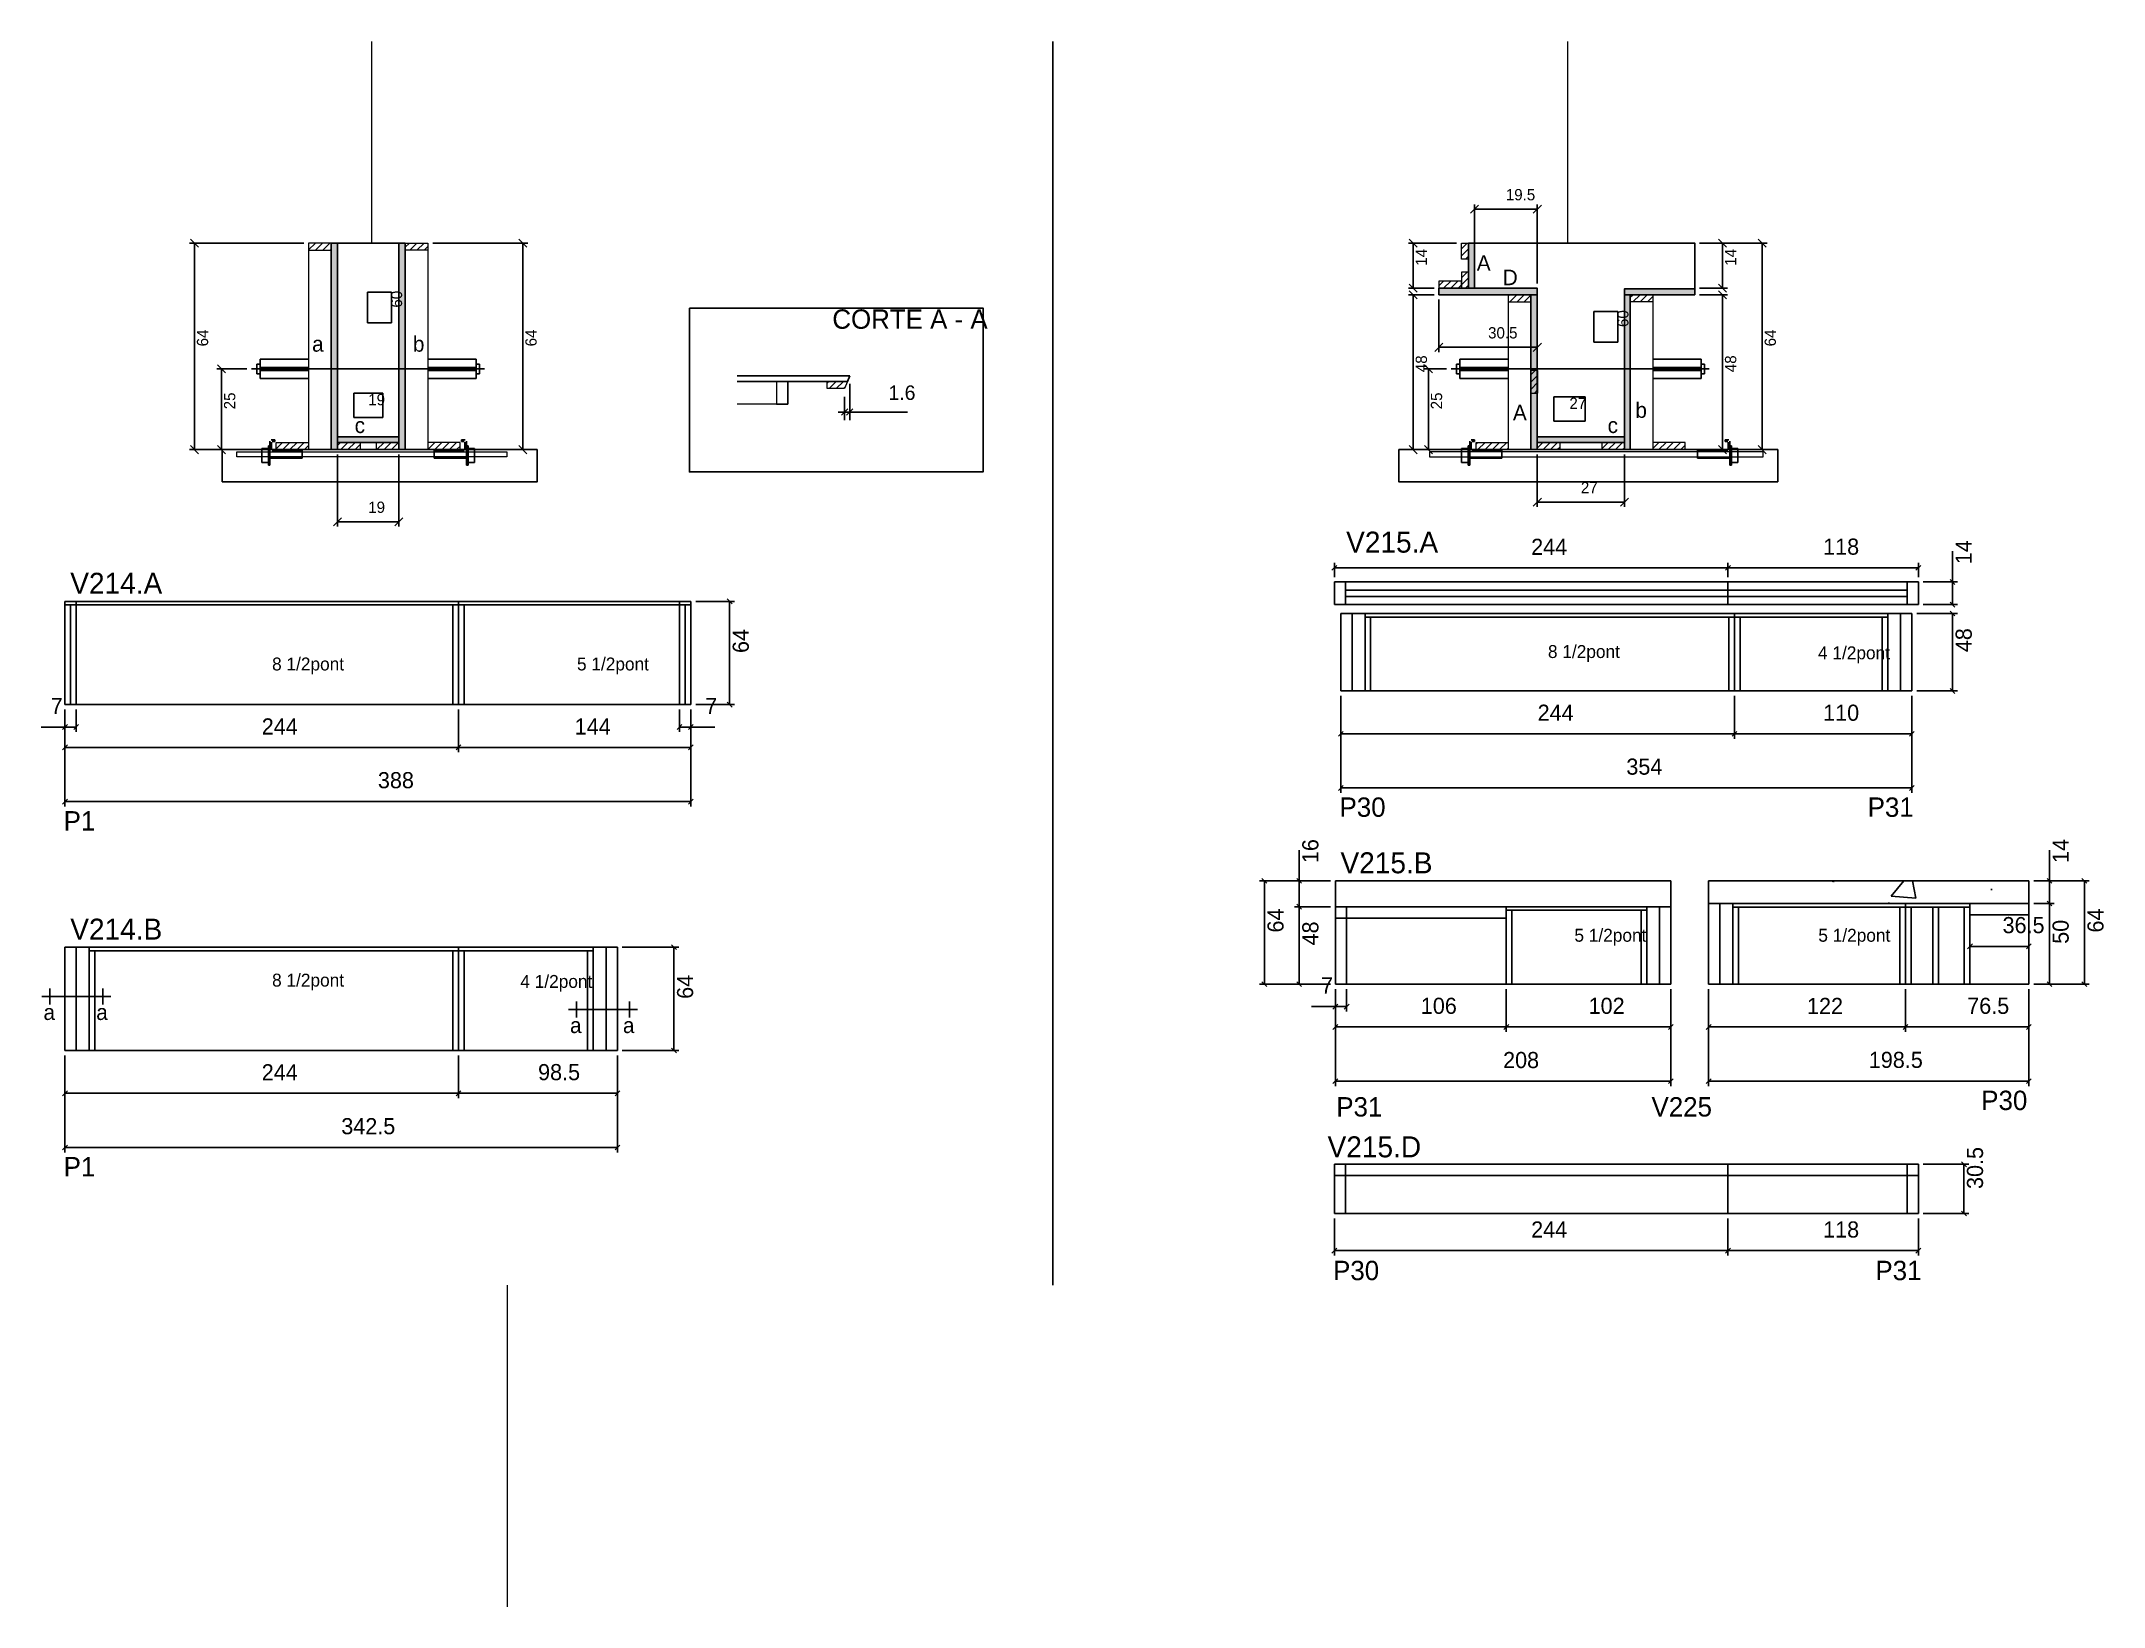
# Model space of a CAD drawing. Header units: metres. Extents: x 4443 to 5722, y 7154 to 8124.
import ezdxf

# ---------------------------------------------------------------- set-up
doc = ezdxf.new("R2010")
doc.units = ezdxf.units.M
for name, color, linetype in [('5', 7, 'Continuous'), ('barrote', 7, 'Continuous'), ('CONCRETO', 7, 'Continuous'), ('COTA', 7, 'Continuous'), ('Cota Seção (2x)', 7, 'Continuous'), ('Cotas', 7, 'Continuous'), ('detalhes', 7, 'Continuous'), ('Hachura', 7, 'Continuous'), ('Madeira', 7, 'Continuous'), ('NOMENCLATURA', 7, 'Continuous'), ('Painéis', 7, 'Continuous'), ('presilha', 7, 'Continuous'), ('SARR_2.2x7', 7, 'Continuous'), ('SARR_3.5x7', 7, 'Continuous'), ('SARR_EDITAR', 7, 'Continuous'), ('SARRAFO DE PRESSAO', 7, 'Continuous'), ('SCO-___-LAJ', 7, 'Continuous'), ('TENSOR', 7, 'Continuous'), ('texto', 7, 'Continuous'), ('TEXTO PILAR', 7, 'Continuous'), ('Texto Seção', 7, 'Continuous')]:
    doc.layers.add(name, color=color, linetype=linetype)

msp = doc.modelspace()

# ---------------------------------------------------------------- hatches: boundary and pattern name
at = {"layer": 'COTA'}
h = msp.add_hatch(dxfattribs=at)
h.set_pattern_fill('AR-CONC')
h.paths.add_polyline_path([(5245.3, 7587.4), (5245.3, 7603.4), (5453.3, 7603.4), (5453.3, 7587.4), (5245.3, 7587.4)])
h = msp.add_hatch(dxfattribs=at)
h.set_pattern_fill('AR-CONC')
h.paths.add_polyline_path([(5476.7, 7589.4), (5476.7, 7603.4), (5675.2, 7603.4), (5675.2, 7589.4), (5476.7, 7589.4)])
at = {"layer": 'Hachura'}
h = msp.add_hatch(dxfattribs=at)
h.set_pattern_fill('ANSI31')
h.paths.add_polyline_path([(4622.8, 7994.2), (4622.8, 7998.6), (4608.8, 7998.6), (4608.8, 7994.2), (4622.8, 7994.2)])
h = msp.add_hatch(color=7, dxfattribs=at)
h.dxf.hatch_style = 1
h.paths.add_polyline_path([(4622.8, 7998.6), (4626.8, 7998.6), (4626.8, 7870.6), (4622.8, 7870.6), (4622.8, 7998.6)])
h = msp.add_hatch(color=7, dxfattribs=at)
h.dxf.hatch_style = 1
h.paths.add_polyline_path([(4668.8, 7998.6), (4664.8, 7998.6), (4664.8, 7870.6), (4668.8, 7870.6), (4668.8, 7998.6)])
h = msp.add_hatch(dxfattribs=at)
h.set_pattern_fill('ANSI31')
h.paths.add_polyline_path([(4668.8, 7994.2), (4668.8, 7998.6), (4682.8, 7998.6), (4682.8, 7994.2), (4668.8, 7994.2)])
h = msp.add_hatch(dxfattribs=at)
h.set_pattern_fill('ANSI31')
h.paths.add_polyline_path([(5323.5, 7998.6), (5327.9, 7998.6), (5327.9, 7988.6), (5323.5, 7988.6), (5323.5, 7998.6)])
h = msp.add_hatch(color=7, dxfattribs=at)
h.dxf.hatch_style = 1
h.paths.add_polyline_path([(5327.9, 7998.6), (5331.5, 7998.6), (5331.5, 7970.6), (5327.9, 7970.6), (5327.9, 7998.6)])
h = msp.add_hatch(dxfattribs=at)
h.set_pattern_fill('ANSI31')
h.paths.add_polyline_path([(5323.5, 7970.6), (5327.9, 7970.6), (5327.9, 7980.6), (5323.5, 7980.6), (5323.5, 7970.6)])
h = msp.add_hatch(dxfattribs=at)
h.set_pattern_fill('ANSI31')
h.paths.add_polyline_path([(5323.5, 7970.6), (5323.5, 7975), (5309.5, 7975), (5309.5, 7970.6), (5323.5, 7970.6)])
h = msp.add_hatch(color=7, dxfattribs=at)
h.dxf.hatch_style = 1
h.paths.add_polyline_path([(5309.5, 7966.6), (5309.5, 7970.6), (5370.5, 7970.6), (5370.5, 7966.6), (5309.5, 7966.6)])
h = msp.add_hatch(dxfattribs=at)
h.set_pattern_fill('ANSI31')
h.paths.add_polyline_path([(5366.5, 7962.2), (5366.5, 7966.6), (5352.5, 7966.6), (5352.5, 7962.2), (5366.5, 7962.2)])
h = msp.add_hatch(color=7, dxfattribs=at)
h.dxf.hatch_style = 1
h.paths.add_polyline_path([(5366.5, 7966.6), (5370.5, 7966.6), (5370.5, 7870.6), (5366.5, 7870.6), (5366.5, 7966.6)])
h = msp.add_hatch(color=7, dxfattribs=at)
h.dxf.hatch_style = 1
h.paths.add_polyline_path([(5424.5, 7966.6), (5424.5, 7970.2), (5468.1, 7970.2), (5468.1, 7966.6), (5424.5, 7966.6), (5424.5, 7966.6)])
h = msp.add_hatch(color=7, dxfattribs=at)
h.dxf.hatch_style = 1
h.paths.add_polyline_path([(5428.1, 7966.6), (5424.5, 7966.6), (5424.5, 7870.6), (5428.1, 7870.6), (5428.1, 7966.6)])
h = msp.add_hatch(dxfattribs=at)
h.set_pattern_fill('ANSI31')
h.paths.add_polyline_path([(5428.1, 7962.2), (5428.1, 7966.6), (5442.1, 7966.6), (5442.1, 7962.2), (5428.1, 7962.2)])
h = msp.add_hatch(dxfattribs=at)
h.set_pattern_fill('ANSI31')
h.paths.add_polyline_path([(5366.5, 7905.6), (5370.9, 7905.6), (5370.9, 7919.6), (5366.5, 7919.6), (5366.5, 7905.6)])
h = msp.add_hatch(dxfattribs=at)
h.set_pattern_fill('ANSI31')
h.paths.add_polyline_path([(4942.8, 7912.8), (4941.1, 7908.4), (4930.3, 7908.4), (4930.3, 7912.8), (4942.8, 7912.8)])
h = msp.add_hatch(color=7, dxfattribs=at)
h.dxf.hatch_style = 1
h.paths.add_polyline_path([(4664.8, 7875), (4664.8, 7878.6), (4626.8, 7878.6), (4626.8, 7875), (4664.8, 7875)])
h = msp.add_hatch(color=7, dxfattribs=at)
h.dxf.hatch_style = 1
h.paths.add_polyline_path([(5370.5, 7875), (5370.5, 7878.6), (5424.5, 7878.6), (5424.5, 7875), (5370.5, 7875)])
h = msp.add_hatch(dxfattribs=at)
h.set_pattern_fill('ANSI31')
h.paths.add_polyline_path([(4588.8, 7870.6), (4588.8, 7875), (4608.8, 7875), (4608.8, 7870.6), (4588.8, 7870.6)])
h = msp.add_hatch(dxfattribs=at)
h.set_pattern_fill('ANSI31')
h.paths.add_polyline_path([(4626.8, 7870.6), (4626.8, 7875), (4640.8, 7875), (4640.8, 7870.6), (4626.8, 7870.6)])
h = msp.add_hatch(dxfattribs=at)
h.set_pattern_fill('ANSI31')
h.paths.add_polyline_path([(4664.8, 7870.6), (4664.8, 7875), (4650.8, 7875), (4650.8, 7870.6), (4664.8, 7870.6)])
h = msp.add_hatch(dxfattribs=at)
h.set_pattern_fill('ANSI31')
h.paths.add_polyline_path([(4702.8, 7870.6), (4702.8, 7875), (4682.8, 7875), (4682.8, 7870.6), (4702.8, 7870.6)])
h = msp.add_hatch(dxfattribs=at)
h.set_pattern_fill('ANSI31')
h.paths.add_polyline_path([(5332.5, 7870.6), (5332.5, 7875), (5352.5, 7875), (5352.5, 7870.6), (5332.5, 7870.6)])
h = msp.add_hatch(dxfattribs=at)
h.set_pattern_fill('ANSI31')
h.paths.add_polyline_path([(5370.5, 7870.6), (5370.5, 7875), (5384.5, 7875), (5384.5, 7870.6), (5370.5, 7870.6)])
h = msp.add_hatch(dxfattribs=at)
h.set_pattern_fill('ANSI31')
h.paths.add_polyline_path([(5424.5, 7870.6), (5424.5, 7875), (5410.5, 7875), (5410.5, 7870.6), (5424.5, 7870.6)])
h = msp.add_hatch(dxfattribs=at)
h.set_pattern_fill('ANSI31')
h.paths.add_polyline_path([(5462.1, 7870.6), (5462.1, 7875), (5442.1, 7875), (5442.1, 7870.6), (5462.1, 7870.6)])

# ---------------------------------------------------------------- linework, layer by layer
at = {"color": 7, "lineweight": 25}
for p, q in [((4576.8, 7923.6), (4576.8, 7917.6)), ((4576.8, 7923.6), (4578.8, 7923.6)), ((4578.8, 7917.6), (4576.8, 7917.6)), ((4578.8, 7926.6), (4578.8, 7914.6)), ((4578.8, 7926.6), (4608.8, 7926.6)), ((4608.8, 7921.6), (4578.8, 7921.6)), ((4608.8, 7919.6), (4578.8, 7919.6)), ((4578.8, 7914.6), (4608.8, 7914.6)), ((4712.8, 7926.6), (4682.8, 7926.6)), ((4682.8, 7921.6), (4712.8, 7921.6)), ((4682.8, 7919.6), (4712.8, 7919.6)), ((4712.8, 7914.6), (4682.8, 7914.6)), ((4712.8, 7926.6), (4712.8, 7914.6)), ((4712.8, 7923.6), (4714.8, 7923.6)), ((4712.8, 7917.6), (4714.8, 7917.6)), ((4714.8, 7923.6), (4714.8, 7917.6)), ((5320.5, 7923.6), (5320.5, 7917.6)), ((5320.5, 7923.6), (5322.5, 7923.6)), ((5322.5, 7917.6), (5320.5, 7917.6)), ((5322.5, 7926.6), (5322.5, 7914.6)), ((5322.5, 7926.6), (5352.5, 7926.6)), ((5352.5, 7921.6), (5322.5, 7921.6)), ((5352.5, 7919.6), (5322.5, 7919.6)), ((5322.5, 7914.6), (5352.5, 7914.6)), ((5472.1, 7926.6), (5442.1, 7926.6)), ((5442.1, 7921.6), (5472.1, 7921.6)), ((5442.1, 7919.6), (5472.1, 7919.6)), ((5472.1, 7914.6), (5442.1, 7914.6)), ((5472.1, 7926.6), (5472.1, 7914.6)), ((5472.1, 7923.6), (5474.1, 7923.6)), ((5472.1, 7917.6), (5474.1, 7917.6)), ((5474.1, 7923.6), (5474.1, 7917.6))]:
    msp.add_line(p, q, dxfattribs=at)
at = {"layer": 'barrote', "color": 251, "lineweight": 25}
for points in [[(4555.3, 7850.6), (4750.5, 7850.6), (4750.5, 7870.6), (4555.3, 7870.6)], [(5519.5, 7850.6), (5284.7, 7850.6), (5284.7, 7870.6), (5519.5, 7870.6)]]:
    msp.add_lwpolyline(points, close=True, dxfattribs=at)
at = {"layer": 'CONCRETO', "color": 251, "lineweight": 25}
for points in [[(4626.8, 7998.6), (4626.8, 7998.6), (4664.8, 7998.6), (4664.8, 7970.6), (4664.8, 7970.6), (4664.8, 7878.6), (4626.8, 7878.6), (4626.8, 7998.6)], [(5424.5, 7998.6), (5370.5, 7998.6), (5370.5, 7998.6), (5331.5, 7998.6), (5331.5, 7970.6), (5370.5, 7970.6), (5370.5, 7878.6), (5424.5, 7878.6), (5424.5, 7970.2), (5468.1, 7970.2), (5468.1, 7998.6)]]:
    msp.add_lwpolyline(points, close=True, dxfattribs=at)
at = {"layer": 'COTA', "color": 241, "lineweight": 25}
for p, q in [((5070.2, 8123.6), (5070.2, 7352.9)), ((5453.3, 7603.4), (5245.3, 7603.4)), ((5245.3, 7587.4), (5245.3, 7603.4)), ((5453.3, 7587.4), (5453.3, 7603.4)), ((5675.2, 7603.4), (5476.7, 7603.4)), ((5476.7, 7589.4), (5476.7, 7603.4)), ((5675.2, 7589.4), (5675.2, 7603.4))]:
    msp.add_line(p, q, dxfattribs=at)
at = {"layer": 'COTA', "color": 4, "lineweight": 25}
for p, q in [((5331.5, 7973.6), (5331.5, 8022.6)), ((5370.5, 8019.6), (5331.5, 8019.6)), ((5370.5, 7973.6), (5370.5, 8022.6)), ((4605.8, 7998.6), (4535.1, 7998.6)), ((4538.1, 7998.6), (4538.1, 7870.6)), ((4685.8, 7998.6), (4744.7, 7998.6)), ((4741.7, 7870.6), (4741.7, 7998.6)), ((5320.5, 7998.6), (5290.6, 7998.6)), ((5320.5, 7998.6), (5290.6, 7998.6)), ((5293.6, 7998.6), (5293.6, 7970.6)), ((5293.6, 7998.6), (5293.6, 7970.6)), ((5471.1, 7998.6), (5512.9, 7998.6)), ((5472.5, 7998.6), (5488.3, 7998.6)), ((5472.5, 7998.6), (5488.3, 7998.6)), ((5485.3, 7998.6), (5485.3, 7970.6)), ((5485.3, 7998.6), (5485.3, 7970.6)), ((5509.9, 7870.6), (5509.9, 7998.6)), ((5306.5, 7970.6), (5290.6, 7970.6)), ((5306.5, 7970.6), (5290.6, 7970.6)), ((5306.5, 7966.6), (5290.6, 7966.6)), ((5293.6, 7870.6), (5293.6, 7966.6)), ((5471.1, 7970.6), (5488.3, 7970.6)), ((5471.1, 7970.6), (5488.3, 7970.6)), ((5471.1, 7966.6), (5488.3, 7966.6)), ((5485.3, 7870.6), (5485.3, 7966.6)), ((5309.5, 7963.6), (5309.5, 7931)), ((5370.5, 7963.6), (5370.5, 7931)), ((5370.5, 7934), (5309.5, 7934)), ((4570.5, 7920.6), (4551.9, 7920.6)), ((4554.9, 7920.6), (4554.9, 7870.6)), ((5314.2, 7920.6), (5300, 7920.6)), ((5303, 7920.6), (5303, 7870.6)), ((4941.1, 7903.4), (4941.1, 7888.9)), ((4944.3, 7911.4), (4944.3, 7888.9)), ((4941.1, 7893.9), (4937.1, 7893.9)), ((4941.1, 7893.9), (4944.3, 7893.9)), ((4944.3, 7893.9), (4980.1, 7893.9)), ((4590.2, 7870.6), (4535.1, 7870.6)), ((4570.5, 7870.6), (4551.9, 7870.6)), ((4626.8, 7867.6), (4626.8, 7822.9)), ((4664.8, 7867.6), (4664.8, 7822.9)), ((4701.4, 7870.6), (4744.7, 7870.6)), ((5333.9, 7870.6), (5290.6, 7870.6)), ((5314.2, 7870.6), (5300, 7870.6)), ((5370.5, 7867.6), (5370.5, 7835.1)), ((5424.5, 7867.6), (5424.5, 7835.1)), ((5461.1, 7870.6), (5488.3, 7870.6)), ((5469.1, 7870.6), (5512.9, 7870.6)), ((5424.5, 7838.1), (5370.5, 7838.1)), ((4626.8, 7825.9), (4664.8, 7825.9)), ((4457.8, 7709.6), (4457.8, 7683.1)), ((4457.8, 7709.6), (4457.8, 7649.5)), ((4457.8, 7709.6), (4457.8, 7695.7)), ((4464.8, 7709.6), (4464.8, 7695.7)), ((4701.8, 7709.6), (4701.8, 7683.1)), ((4701.8, 7709.6), (4701.8, 7683.1)), ((4838.8, 7709.6), (4838.8, 7695.7)), ((4845.8, 7709.6), (4845.8, 7683.1)), ((4845.8, 7709.6), (4845.8, 7649.5)), ((4845.8, 7709.6), (4845.8, 7695.7)), ((5248.7, 7718.1), (5248.7, 7691.5)), ((5248.7, 7718.1), (5248.7, 7658)), ((5492.7, 7718.1), (5492.7, 7691.5)), ((5492.7, 7718.1), (5492.7, 7691.5)), ((5602.7, 7718.1), (5602.7, 7691.5)), ((5602.7, 7718.1), (5602.7, 7658)), ((4457.8, 7698.7), (4443.1, 7698.7)), ((4464.8, 7698.7), (4457.8, 7698.7)), ((4838.8, 7698.7), (4845.8, 7698.7)), ((4845.8, 7698.7), (4860.6, 7698.7)), ((4457.8, 7686.1), (4701.8, 7686.1)), ((4701.8, 7686.1), (4845.8, 7686.1)), ((5248.7, 7694.5), (5492.7, 7694.5)), ((5492.7, 7694.5), (5602.7, 7694.5)), ((5248.7, 7661), (5602.7, 7661)), ((4457.8, 7652.5), (4845.8, 7652.5)), ((5222.9, 7603.4), (5222.9, 7622.4)), ((5688, 7603.4), (5688, 7622.5)), ((5242.3, 7603.4), (5198.3, 7603.4)), ((5201.3, 7603.4), (5201.3, 7539.4)), ((5242.3, 7603.4), (5219.9, 7603.4)), ((5222.9, 7587.4), (5222.9, 7603.4)), ((5678.2, 7603.4), (5691, 7603.4)), ((5678.2, 7603.4), (5712.6, 7603.4)), ((5688, 7589.4), (5688, 7603.4)), ((5709.6, 7603.4), (5709.6, 7539.4)), ((5242.3, 7587.4), (5219.9, 7587.4)), ((5242.3, 7587.4), (5219.9, 7587.4)), ((5222.9, 7587.4), (5222.9, 7539.4)), ((5678.2, 7589.4), (5691, 7589.4)), ((5678.2, 7589.4), (5691, 7589.4)), ((5688, 7589.4), (5688, 7539.4)), ((5242.3, 7539.4), (5198.3, 7539.4)), ((5242.3, 7539.4), (5219.9, 7539.4)), ((5245.3, 7536.4), (5245.3, 7509.9)), ((5245.3, 7536.4), (5245.3, 7476.3)), ((5245.3, 7536.4), (5245.3, 7522.5)), ((5252.3, 7536.4), (5252.3, 7522.5)), ((5351.3, 7536.4), (5351.3, 7509.9)), ((5351.3, 7536.4), (5351.3, 7509.9)), ((5453.3, 7536.4), (5453.3, 7509.9)), ((5453.3, 7536.4), (5453.3, 7476.3)), ((5476.7, 7536.4), (5476.7, 7509.9)), ((5476.7, 7536.4), (5476.7, 7476.3)), ((5598.7, 7536.4), (5598.7, 7509.9)), ((5598.7, 7536.4), (5598.7, 7509.9)), ((5675.2, 7536.4), (5675.2, 7509.9)), ((5675.2, 7536.4), (5675.2, 7476.3)), ((5678.2, 7539.4), (5691, 7539.4)), ((5678.2, 7539.4), (5712.6, 7539.4)), ((5245.3, 7525.5), (5230.6, 7525.5)), ((5252.3, 7525.5), (5245.3, 7525.5)), ((5351.3, 7512.9), (5245.3, 7512.9)), ((5453.3, 7512.9), (5351.3, 7512.9)), ((5476.7, 7512.9), (5598.7, 7512.9)), ((5598.7, 7512.9), (5675.2, 7512.9)), ((4457.8, 7495.3), (4457.8, 7468.8)), ((4457.8, 7495.3), (4457.8, 7435.2)), ((4701.8, 7495.3), (4701.8, 7468.8)), ((4701.8, 7495.3), (4701.8, 7468.8)), ((4800.3, 7495.3), (4800.3, 7468.8)), ((4800.3, 7495.3), (4800.3, 7435.2)), ((4457.8, 7471.8), (4701.8, 7471.8)), ((4701.8, 7471.8), (4800.3, 7471.8)), ((5453.3, 7479.3), (5245.3, 7479.3)), ((5675.2, 7479.3), (5476.7, 7479.3)), ((4457.8, 7438.2), (4800.3, 7438.2))]:
    msp.add_line(p, q, dxfattribs=at)
at = {"layer": 'COTA', "color": 0, "lineweight": 25}
for p, q in [((4459.3, 7700.2), (4456.3, 7697.2)), ((4463.3, 7697.2), (4466.3, 7700.2)), ((4840.3, 7700.2), (4837.3, 7697.2)), ((4844.3, 7697.2), (4847.3, 7700.2)), ((4459.3, 7687.6), (4456.3, 7684.6)), ((4700.3, 7684.6), (4703.3, 7687.6)), ((4703.3, 7687.6), (4700.3, 7684.6)), ((4844.3, 7684.6), (4847.3, 7687.6)), ((5250.2, 7696), (5247.2, 7693)), ((5491.2, 7693), (5494.2, 7696)), ((5494.2, 7696), (5491.2, 7693)), ((5601.2, 7693), (5604.2, 7696)), ((5250.2, 7662.5), (5247.2, 7659.5)), ((5601.2, 7659.5), (5604.2, 7662.5)), ((4459.3, 7654), (4456.3, 7651)), ((4844.3, 7651), (4847.3, 7654)), ((5202.8, 7601.9), (5199.8, 7604.9)), ((5224.4, 7601.9), (5221.4, 7604.9)), ((5689.5, 7601.9), (5686.5, 7604.9)), ((5711.1, 7601.9), (5708.1, 7604.9)), ((5224.4, 7585.9), (5221.4, 7588.9)), ((5221.4, 7588.9), (5224.4, 7585.9)), ((5689.5, 7587.9), (5686.5, 7590.9)), ((5686.5, 7590.9), (5689.5, 7587.9)), ((5199.8, 7540.9), (5202.8, 7537.9)), ((5221.4, 7540.9), (5224.4, 7537.9)), ((5686.5, 7540.9), (5689.5, 7537.9)), ((5708.1, 7540.9), (5711.1, 7537.9)), ((5246.8, 7527), (5243.8, 7524)), ((5250.8, 7524), (5253.8, 7527)), ((5246.8, 7514.4), (5243.8, 7511.4)), ((5352.8, 7514.4), (5349.8, 7511.4)), ((5349.8, 7511.4), (5352.8, 7514.4)), ((5451.8, 7511.4), (5454.8, 7514.4)), ((5478.2, 7514.4), (5475.2, 7511.4)), ((5597.2, 7511.4), (5600.2, 7514.4)), ((5600.2, 7514.4), (5597.2, 7511.4)), ((5673.7, 7511.4), (5676.7, 7514.4)), ((5246.8, 7480.8), (5243.8, 7477.8)), ((5451.8, 7477.8), (5454.8, 7480.8)), ((5478.2, 7480.8), (5475.2, 7477.8)), ((5673.7, 7477.8), (5676.7, 7480.8)), ((4459.3, 7473.3), (4456.3, 7470.3)), ((4700.3, 7470.3), (4703.3, 7473.3)), ((4703.3, 7473.3), (4700.3, 7470.3)), ((4798.8, 7470.3), (4801.8, 7473.3)), ((4459.3, 7439.7), (4456.3, 7436.7)), ((4798.8, 7436.7), (4801.8, 7439.7))]:
    msp.add_line(p, q, dxfattribs=at)
for points in [[(5334, 8022.1), (5329, 8017.1)], [(5368, 8017.1), (5373, 8022.1)], [(4540.6, 7996.1), (4535.6, 8001.1)], [(4744.2, 7996.1), (4739.2, 8001.1)], [(5296.1, 7996.1), (5291.1, 8001.1)], [(5296.1, 7996.1), (5291.1, 8001.1)], [(5487.8, 7996.1), (5482.8, 8001.1)], [(5487.8, 7996.1), (5482.8, 8001.1)], [(5512.4, 7996.1), (5507.4, 8001.1)], [(5291.1, 7973.1), (5296.1, 7968.1)], [(5291.1, 7973.1), (5296.1, 7968.1)], [(5296.1, 7964.1), (5291.1, 7969.1)], [(5482.8, 7973.1), (5487.8, 7968.1)], [(5482.8, 7973.1), (5487.8, 7968.1)], [(5487.8, 7964.1), (5482.8, 7969.1)], [(5312, 7936.5), (5307, 7931.5)], [(5368, 7931.5), (5373, 7936.5)], [(4557.4, 7918.1), (4552.4, 7923.1)], [(5305.5, 7918.1), (5300.5, 7923.1)], [(4939.1, 7891.9), (4943.1, 7895.9)], [(4946.3, 7895.9), (4942.3, 7891.9)], [(4535.6, 7873.1), (4540.6, 7868.1)], [(4552.4, 7873.1), (4557.4, 7868.1)], [(4739.2, 7873.1), (4744.2, 7868.1)], [(5291.1, 7873.1), (5296.1, 7868.1)], [(5300.5, 7873.1), (5305.5, 7868.1)], [(5482.8, 7873.1), (5487.8, 7868.1)], [(5507.4, 7873.1), (5512.4, 7868.1)], [(5373, 7840.6), (5368, 7835.6)], [(5422, 7835.6), (5427, 7840.6)], [(4629.3, 7828.4), (4624.3, 7823.4)], [(4662.3, 7823.4), (4667.3, 7828.4)]]:
    msp.add_lwpolyline(points, dxfattribs=at)
at = {"layer": 'Cota Seção (2x)', "color": 180, "lineweight": 25}
for p, q in [((4660.3, 7968.1), (4645.3, 7968.1)), ((4645.3, 7968.1), (4645.3, 7949.1)), ((4660.3, 7949.1), (4660.3, 7968.1)), ((5420.5, 7956.1), (5405.5, 7956.1)), ((5405.5, 7956.1), (5405.5, 7937.1)), ((5420.5, 7937.1), (5420.5, 7956.1)), ((4645.3, 7949.1), (4660.3, 7949.1)), ((5405.5, 7937.1), (5420.5, 7937.1)), ((4654.8, 7905.6), (4636.8, 7905.6)), ((4636.8, 7905.6), (4636.8, 7890.6)), ((4654.8, 7890.6), (4654.8, 7905.6)), ((5400.1, 7903.3), (5380.8, 7903.3)), ((5380.8, 7903.3), (5380.8, 7888.3)), ((5400.1, 7888.3), (5400.1, 7903.3)), ((4636.8, 7890.6), (4654.8, 7890.6)), ((5380.8, 7888.3), (5400.1, 7888.3))]:
    msp.add_line(p, q, dxfattribs=at)
at = {"layer": 'Cotas', "color": 1, "lineweight": 25}
msp.add_lwpolyline([(4844.9, 7958.3), (5026.9, 7958.3), (5026.9, 7856.8), (4844.9, 7856.8)], close=True, dxfattribs=at)
at = {"layer": 'Madeira', "color": 126, "lineweight": 18}
for points in [[(4622.8, 7994.2), (4622.8, 7998.6), (4608.8, 7998.6), (4608.8, 7994.2)], [(4622.8, 7998.6), (4608.8, 7998.6), (4608.8, 7870.6), (4622.8, 7870.6)], [(4668.8, 7994.2), (4668.8, 7998.6), (4682.8, 7998.6), (4682.8, 7994.2)], [(4668.8, 7998.6), (4682.8, 7998.6), (4682.8, 7870.6), (4668.8, 7870.6)], [(5323.5, 7998.6), (5327.9, 7998.6), (5327.9, 7988.6), (5323.5, 7988.6)], [(5323.5, 7970.6), (5327.9, 7970.6), (5327.9, 7980.6), (5323.5, 7980.6)], [(5323.5, 7970.6), (5323.5, 7975), (5309.5, 7975), (5309.5, 7970.6)], [(5366.5, 7962.2), (5366.5, 7966.6), (5352.5, 7966.6), (5352.5, 7962.2)], [(5366.5, 7966.6), (5352.5, 7966.6), (5352.5, 7870.6), (5366.5, 7870.6)], [(5428.1, 7962.2), (5428.1, 7966.6), (5442.1, 7966.6), (5442.1, 7962.2)], [(5428.1, 7966.6), (5442.1, 7966.6), (5442.1, 7870.6), (5428.1, 7870.6)], [(5366.5, 7905.6), (5370.9, 7905.6), (5370.9, 7919.6), (5366.5, 7919.6)], [(4905.9, 7898.8), (4905.9, 7912.8), (4898.9, 7912.8), (4898.9, 7898.8)], [(4930.3, 7912.8), (4942.8, 7912.8), (4941.1, 7908.4), (4930.3, 7908.4)], [(4588.8, 7870.6), (4588.8, 7875), (4608.8, 7875), (4608.8, 7870.6)], [(4626.8, 7870.6), (4626.8, 7875), (4640.8, 7875), (4640.8, 7870.6)], [(4664.8, 7870.6), (4664.8, 7875), (4650.8, 7875), (4650.8, 7870.6)], [(4702.8, 7870.6), (4702.8, 7875), (4682.8, 7875), (4682.8, 7870.6)], [(5332.5, 7870.6), (5332.5, 7875), (5352.5, 7875), (5352.5, 7870.6)], [(5370.5, 7870.6), (5370.5, 7875), (5384.5, 7875), (5384.5, 7870.6)], [(5424.5, 7870.6), (5424.5, 7875), (5410.5, 7875), (5410.5, 7870.6)], [(5462.1, 7870.6), (5462.1, 7875), (5442.1, 7875), (5442.1, 7870.6)]]:
    msp.add_lwpolyline(points, close=True, dxfattribs=at)
msp.add_lwpolyline([(4905.9, 7912.8), (4905.9, 7898.8), (4874.4, 7898.8)], dxfattribs=at)
at = {"layer": 'NOMENCLATURA', "color": 7, "lineweight": 25}
for p, q in [((4443.5, 7531.8), (4486.2, 7531.8)), ((4448.5, 7536.8), (4448.5, 7526.9)), ((4481.2, 7536.8), (4481.2, 7526.9)), ((4769.9, 7523.7), (4812.7, 7523.7)), ((4774.9, 7528.7), (4774.9, 7518.7)), ((4807.7, 7528.7), (4807.7, 7518.7))]:
    msp.add_line(p, q, dxfattribs=at)
at = {"layer": 'Painéis', "color": 200, "lineweight": 25}
for p, q in [((4944.3, 7916.4), (4874.4, 7916.4)), ((4942.8, 7912.8), (4944.3, 7916.4)), ((4942.8, 7912.8), (4874.4, 7912.8)), ((5244.7, 7774.6), (5244.7, 7788.6)), ((5606.7, 7788.6), (5244.7, 7788.6)), ((5488.7, 7774.6), (5488.7, 7788.6)), ((5606.7, 7774.6), (5606.7, 7788.6)), ((4457.8, 7776.6), (4845.8, 7776.6)), ((4457.8, 7712.6), (4457.8, 7776.6)), ((4701.8, 7712.6), (4701.8, 7776.6)), ((4845.8, 7712.6), (4845.8, 7776.6)), ((5244.7, 7774.6), (5606.7, 7774.6)), ((5248.7, 7769.1), (5602.7, 7769.1)), ((5248.7, 7721.1), (5248.7, 7769.1)), ((5492.7, 7721.1), (5492.7, 7769.1)), ((5602.7, 7721.1), (5602.7, 7769.1)), ((4457.8, 7712.6), (4845.8, 7712.6)), ((5248.7, 7721.1), (5602.7, 7721.1)), ((5453.3, 7587.4), (5245.3, 7587.4)), ((5245.3, 7539.4), (5245.3, 7587.4)), ((5453.3, 7539.4), (5453.3, 7587.4)), ((5675.2, 7589.4), (5476.7, 7589.4)), ((5476.7, 7539.4), (5476.7, 7589.4)), ((5598.7, 7539.4), (5598.7, 7589.4)), ((5675.2, 7539.4), (5675.2, 7589.4)), ((4457.8, 7562.3), (4800.3, 7562.3)), ((4457.8, 7498.3), (4457.8, 7562.3)), ((4701.8, 7498.3), (4701.8, 7562.3)), ((4800.3, 7498.3), (4800.3, 7562.3)), ((5453.3, 7539.4), (5245.3, 7539.4)), ((5675.2, 7539.4), (5476.7, 7539.4)), ((4457.8, 7498.3), (4800.3, 7498.3)), ((5244.7, 7397.3), (5244.7, 7427.8)), ((5606.7, 7427.8), (5244.7, 7427.8)), ((5488.7, 7397.3), (5488.7, 7427.8)), ((5606.7, 7397.3), (5606.7, 7427.8)), ((5244.7, 7397.3), (5606.7, 7397.3))]:
    msp.add_line(p, q, dxfattribs=at)
at = {"layer": 'Painéis', "color": 4, "lineweight": 25}
for p, q in [((5244.7, 7791.6), (5244.7, 7800.4)), ((5488.7, 7791.6), (5488.7, 7800.4)), ((5488.7, 7791.6), (5488.7, 7800.4)), ((5606.7, 7791.6), (5606.7, 7800.4)), ((5627.9, 7788.6), (5627.9, 7807.7)), ((5244.7, 7797.4), (5488.7, 7797.4)), ((5488.7, 7797.4), (5606.7, 7797.4)), ((5609.7, 7788.6), (5630.9, 7788.6)), ((5627.9, 7774.6), (5627.9, 7788.6)), ((4848.8, 7776.6), (4872.8, 7776.6)), ((4869.8, 7776.6), (4869.8, 7712.6)), ((5609.7, 7774.6), (5630.9, 7774.6)), ((5605.7, 7769.1), (5630.9, 7769.1)), ((5627.9, 7721.1), (5627.9, 7769.1)), ((4848.8, 7712.6), (4872.8, 7712.6)), ((5605.7, 7721.1), (5630.9, 7721.1)), ((4803.3, 7562.3), (4838.3, 7562.3)), ((4835.3, 7562.3), (4835.3, 7498.3)), ((5675.2, 7562.8), (5638.7, 7562.8)), ((5638.7, 7561.4), (5638.7, 7559.8)), ((5675.2, 7561.4), (5675.2, 7559.8)), ((4803.3, 7498.3), (4838.3, 7498.3)), ((5609.7, 7427.8), (5638, 7427.8)), ((5635, 7397.3), (5635, 7427.8)), ((5244.7, 7394.3), (5244.7, 7371.3)), ((5488.7, 7394.3), (5488.7, 7371.3)), ((5488.7, 7394.3), (5488.7, 7371.3)), ((5606.7, 7394.3), (5606.7, 7371.3)), ((5609.7, 7397.3), (5638, 7397.3)), ((5244.7, 7374.3), (5488.7, 7374.3)), ((5488.7, 7374.3), (5606.7, 7374.3))]:
    msp.add_line(p, q, dxfattribs=at)
at = {"layer": 'Painéis', "color": 0, "lineweight": 25}
for p, q in [((5246.2, 7798.9), (5243.2, 7795.9)), ((5487.2, 7795.9), (5490.2, 7798.9)), ((5490.2, 7798.9), (5487.2, 7795.9)), ((5605.2, 7795.9), (5608.2, 7798.9)), ((5629.4, 7787.1), (5626.4, 7790.1)), ((4871.3, 7775.1), (4868.3, 7778.1)), ((5626.4, 7776.1), (5629.4, 7773.1)), ((5629.4, 7767.6), (5626.4, 7770.6)), ((5626.4, 7722.6), (5629.4, 7719.6)), ((4868.3, 7714.1), (4871.3, 7711.1)), ((4836.8, 7560.8), (4833.8, 7563.8)), ((5640.2, 7564.3), (5637.2, 7561.3)), ((5673.7, 7561.3), (5676.7, 7564.3)), ((4833.8, 7499.8), (4836.8, 7496.8)), ((5636.5, 7426.3), (5633.5, 7429.3)), ((5633.5, 7398.8), (5636.5, 7395.8)), ((5246.2, 7375.8), (5243.2, 7372.8)), ((5487.2, 7372.8), (5490.2, 7375.8)), ((5490.2, 7375.8), (5487.2, 7372.8)), ((5605.2, 7372.8), (5608.2, 7375.8))]:
    msp.add_line(p, q, dxfattribs=at)
at = {"layer": 'Painéis', "color": 200, "lineweight": 25}
for points in [[(4622.8, 7998.6), (4626.8, 7998.6), (4626.8, 7870.6), (4622.8, 7870.6)], [(4668.8, 7998.6), (4664.8, 7998.6), (4664.8, 7870.6), (4668.8, 7870.6)], [(5327.9, 7998.6), (5331.5, 7998.6), (5331.5, 7970.6), (5327.9, 7970.6)], [(5309.5, 7966.6), (5309.5, 7970.6), (5370.5, 7970.6), (5370.5, 7966.6)], [(5366.5, 7966.6), (5370.5, 7966.6), (5370.5, 7870.6), (5366.5, 7870.6)], [(5424.5, 7966.6), (5424.5, 7970.2), (5468.1, 7970.2), (5468.1, 7966.6)], [(5428.1, 7966.6), (5424.5, 7966.6), (5424.5, 7870.6), (5428.1, 7870.6)], [(4664.8, 7875), (4664.8, 7878.6), (4626.8, 7878.6), (4626.8, 7875)], [(5370.5, 7875), (5370.5, 7878.6), (5424.5, 7878.6), (5424.5, 7875)]]:
    msp.add_lwpolyline(points, close=True, dxfattribs=at)
at = {"layer": 'presilha', "color": 1, "lineweight": 25}
for p, q in [((4584.9, 7869.8), (4584.9, 7875.9)), ((4587.9, 7876.7), (4585.7, 7876.7)), ((4587.9, 7876.7), (4587.9, 7875.7)), ((4703.7, 7876.7), (4703.7, 7875.7)), ((4703.7, 7876.7), (4705.9, 7876.7)), ((4706.7, 7869.8), (4706.7, 7875.9)), ((5328.6, 7869.8), (5328.6, 7875.9)), ((5331.6, 7876.7), (5329.4, 7876.7)), ((5331.6, 7876.7), (5331.6, 7875.7)), ((5486.9, 7876.7), (5486.9, 7875.7)), ((5486.9, 7876.7), (5489.2, 7876.7)), ((5489.9, 7869.8), (5489.9, 7875.9)), ((4579.9, 7871.3), (4583.9, 7871.3)), ((4579.9, 7871.3), (4579.9, 7862.7)), ((4583.9, 7873), (4584.9, 7873)), ((4583.9, 7861), (4583.9, 7873)), ((4583.9, 7871.3), (4583.9, 7862.7)), ((4584.9, 7873), (4584.9, 7861)), ((4604.9, 7865.4), (4584.9, 7865.4)), ((4585.9, 7870.4), (4585.9, 7875.3)), ((4587.9, 7875.7), (4586.3, 7875.7)), ((4604.9, 7870), (4586.3, 7870)), ((4604.9, 7870), (4604.9, 7865.4)), ((4686.7, 7870), (4686.7, 7865.4)), ((4686.7, 7870), (4705.3, 7870)), ((4686.7, 7865.4), (4706.7, 7865.4)), ((4703.7, 7875.7), (4705.3, 7875.7)), ((4705.7, 7870.4), (4705.7, 7875.3)), ((4707.7, 7873), (4706.7, 7873)), ((4706.7, 7873), (4706.7, 7861)), ((4707.7, 7861), (4707.7, 7873)), ((4711.7, 7871.3), (4707.7, 7871.3)), ((4707.7, 7871.3), (4707.7, 7862.7)), ((4711.7, 7871.3), (4711.7, 7862.7)), ((5323.6, 7871.3), (5327.6, 7871.3)), ((5323.6, 7871.3), (5323.6, 7862.7)), ((5327.6, 7873), (5328.6, 7873)), ((5327.6, 7861), (5327.6, 7873)), ((5327.6, 7871.3), (5327.6, 7862.7)), ((5328.6, 7873), (5328.6, 7861)), ((5348.6, 7865.4), (5328.6, 7865.4)), ((5329.6, 7870.4), (5329.6, 7875.3)), ((5331.6, 7875.7), (5330, 7875.7)), ((5348.6, 7870), (5330, 7870)), ((5348.6, 7870), (5348.6, 7865.4)), ((5469.9, 7870), (5469.9, 7865.4)), ((5469.9, 7870), (5488.6, 7870)), ((5469.9, 7865.4), (5489.9, 7865.4)), ((5486.9, 7875.7), (5488.6, 7875.7)), ((5488.9, 7870.4), (5488.9, 7875.3)), ((5490.9, 7873), (5489.9, 7873)), ((5489.9, 7873), (5489.9, 7861)), ((5490.9, 7861), (5490.9, 7873)), ((5494.9, 7871.3), (5490.9, 7871.3)), ((5490.9, 7871.3), (5490.9, 7862.7)), ((5494.9, 7871.3), (5494.9, 7862.7)), ((4583.9, 7862.7), (4579.9, 7862.7)), ((4584.9, 7861), (4583.9, 7861)), ((4706.7, 7861), (4707.7, 7861)), ((4707.7, 7862.7), (4711.7, 7862.7)), ((5327.6, 7862.7), (5323.6, 7862.7)), ((5328.6, 7861), (5327.6, 7861)), ((5489.9, 7861), (5490.9, 7861)), ((5490.9, 7862.7), (5494.9, 7862.7))]:
    msp.add_line(p, q, dxfattribs=at)
at = {"layer": 'SARR_2.2x7', "color": 40, "lineweight": 25}
for p, q in [((5251.7, 7774.6), (5251.7, 7788.6)), ((5599.7, 7774.6), (5599.7, 7788.6)), ((4457.8, 7774.4), (4701.8, 7774.4)), ((4464.8, 7712.6), (4464.8, 7776.6)), ((4701.8, 7774.4), (4845.8, 7774.4)), ((4838.8, 7712.6), (4838.8, 7776.6)), ((5255.7, 7721.1), (5255.7, 7769.1)), ((5263.7, 7766.9), (5492.7, 7766.9)), ((5492.7, 7766.9), (5587.7, 7766.9)), ((5595.7, 7721.1), (5595.7, 7769.1)), ((5252.3, 7539.4), (5252.3, 7587.4)), ((5438.3, 7585.2), (5351.3, 7585.2)), ((5446.3, 7539.4), (5446.3, 7587.4)), ((5483.7, 7539.4), (5483.7, 7589.4)), ((5491.7, 7587.2), (5598.7, 7587.2)), ((5598.7, 7587.2), (5638.7, 7587.2)), ((5638.7, 7582.4), (5675.2, 7582.4)), ((5351.3, 7580.4), (5245.3, 7580.4)), ((4464.8, 7498.3), (4464.8, 7562.3)), ((4472.8, 7560.1), (4701.8, 7560.1)), ((4701.8, 7560.1), (4785.3, 7560.1)), ((4793.3, 7498.3), (4793.3, 7562.3)), ((5488.7, 7420.8), (5244.7, 7420.8)), ((5251.7, 7397.3), (5251.7, 7427.8)), ((5606.7, 7420.8), (5488.7, 7420.8)), ((5599.7, 7397.3), (5599.7, 7427.8))]:
    msp.add_line(p, q, dxfattribs=at)
at = {"layer": 'SARR_3.5x7', "color": 81, "lineweight": 25}
for p, q in [((4457.8, 7776.6), (4457.8, 7712.6)), ((4461.3, 7774.4), (4461.3, 7712.6)), ((4698.3, 7774.4), (4698.3, 7712.6)), ((4701.8, 7774.4), (4701.8, 7712.6)), ((4705.3, 7774.4), (4705.3, 7712.6)), ((4842.3, 7774.4), (4842.3, 7712.6)), ((5263.7, 7769.1), (5263.7, 7721.1)), ((5267.2, 7766.9), (5267.2, 7721.1)), ((5489.2, 7766.9), (5489.2, 7721.1)), ((5492.7, 7766.9), (5492.7, 7721.1)), ((5496.2, 7766.9), (5496.2, 7721.1)), ((5584.2, 7766.9), (5584.2, 7721.1)), ((5587.7, 7769.1), (5587.7, 7721.1)), ((4457.8, 7712.6), (4461.3, 7712.6)), ((4698.3, 7712.6), (4701.8, 7712.6)), ((4701.8, 7712.6), (4705.3, 7712.6)), ((5263.7, 7721.1), (5267.2, 7721.1)), ((5489.2, 7721.1), (5492.7, 7721.1)), ((5492.7, 7721.1), (5496.2, 7721.1)), ((5351.3, 7587.4), (5351.3, 7539.4)), ((5354.8, 7585.2), (5354.8, 7539.4)), ((5434.8, 7585.2), (5434.8, 7539.4)), ((5438.3, 7587.4), (5438.3, 7539.4)), ((5491.7, 7589.4), (5491.7, 7539.4)), ((5495.2, 7587.2), (5495.2, 7539.4)), ((5595.2, 7587.2), (5595.2, 7539.4)), ((5598.7, 7587.2), (5598.7, 7539.4)), ((5602.2, 7587.2), (5602.2, 7539.4)), ((5615.7, 7587.2), (5615.7, 7539.4)), ((5619.2, 7587.2), (5619.2, 7539.4)), ((5635.2, 7587.2), (5635.2, 7539.4)), ((5638.7, 7589.4), (5638.7, 7539.4)), ((4472.8, 7562.3), (4472.8, 7498.3)), ((4476.3, 7560.1), (4476.3, 7498.3)), ((4698.3, 7560.1), (4698.3, 7498.3)), ((4701.8, 7560.1), (4701.8, 7498.3)), ((4705.3, 7560.1), (4705.3, 7498.3)), ((4781.8, 7560.1), (4781.8, 7498.3)), ((4785.3, 7562.3), (4785.3, 7498.3)), ((5351.3, 7539.4), (5347.8, 7539.4)), ((5354.8, 7539.4), (5351.3, 7539.4)), ((5438.3, 7539.4), (5434.8, 7539.4)), ((5638.7, 7539.4), (5635.2, 7539.4)), ((4472.8, 7498.3), (4476.3, 7498.3)), ((4698.3, 7498.3), (4701.8, 7498.3)), ((4701.8, 7498.3), (4705.3, 7498.3))]:
    msp.add_line(p, q, dxfattribs=at)
at = {"layer": 'SARR_EDITAR', "color": 141, "lineweight": 25}
for p, q in [((5599.7, 7783.6), (5251.7, 7783.6)), ((5251.7, 7779.6), (5599.7, 7779.6))]:
    msp.add_line(p, q, dxfattribs=at)
at = {"layer": 'SARRAFO DE PRESSAO', "color": 30, "lineweight": 9}
msp.add_line((4732.2, 7153.6), (4732.2, 7352.9), dxfattribs=at)
at = {"layer": 'SCO-___-LAJ', "color": 1, "lineweight": 0}
for points in [[(4564.4, 7869.3), (4731.7, 7869.3), (4731.7, 7866.1), (4564.4, 7866.1)], [(5510.5, 7869.3), (5303.6, 7869.3), (5303.6, 7866.1), (5510.5, 7866.1)]]:
    msp.add_lwpolyline(points, close=True, dxfattribs=at)
at = {"layer": 'TENSOR', "color": 3, "lineweight": 25}
for p, q in [((4717.8, 7920.6), (4573.5, 7920.6)), ((5477.1, 7920.6), (5317.2, 7920.6))]:
    msp.add_line(p, q, dxfattribs=at)
at = {"layer": 'Texto Seção', "color": 252, "lineweight": 15}
for p, q in [((4648, 7998.6), (4648, 8123.6)), ((5389.5, 7998.6), (5389.5, 8123.6))]:
    msp.add_line(p, q, dxfattribs=at)

# ---------------------------------------------------------------- texts
at = {"layer": '5', "color": 5, "lineweight": 25}
for s, rotation, p in [('P1', 360, (4457, 7634.6)), ('P30', 360, (5247.9, 7643.1)), ('P31', 360, (5575.3, 7643.1)), ('P31', 360, (5245.9, 7457.4)), ('V225', 360, (5441.3, 7457.4)), ('P30', 0, (5645.7, 7461.4)), ('P1', 360, (4457, 7420.3)), ('P30', 360, (5243.9, 7356)), ('P31', 360, (5580.1, 7356))]:
    msp.add_text(s, height=12, rotation=rotation, dxfattribs=at).set_placement(p)
at = {"layer": 'COTA', "color": 1, "lineweight": 25}
for s, p in [('19.5', (5351, 8025.1)), ('30.5', (5340, 7939.5)), ('27', (5397.5, 7843.6)), ('19', (4645.8, 7831.4))]:
    msp.add_text(s, height=7, dxfattribs=at).set_placement(p)
for s, p in [('14', (5302.1, 7984.6)), ('14', (5302.1, 7984.6)), ('14', (5493.8, 7984.6)), ('14', (5493.8, 7984.6)), ('64', (4546.6, 7934.6)), ('64', (4750.2, 7934.6)), ('64', (5518.4, 7934.6)), ('48', (5302.1, 7918.6)), ('48', (5493.8, 7918.6)), ('25', (4563.4, 7895.6)), ('25', (5311.5, 7895.6))]:
    msp.add_text(s, height=7, rotation=90, dxfattribs=at).set_placement(p)
at = {"layer": 'COTA', "color": 240, "lineweight": 25}
for s, height, p in [('1.6', 9, (4968.3, 7901.4)), ('7', 10, (4449, 7706.8)), ('7', 10, (4854.7, 7706.8)), ('244', 10, (5370.7, 7702.6)), ('110', 10, (5547.7, 7702.6)), ('244', 10, (4579.8, 7694.1)), ('144', 10, (4773.8, 7694.1)), ('354', 10, (5425.7, 7669.2)), ('388', 10, (4651.8, 7660.8)), ('7', 10, (5236.4, 7533.6)), ('106', 10, (5298.3, 7521)), ('102', 10, (5402.3, 7521)), ('122', 10, (5537.7, 7520.9)), ('76.5', 10, (5637, 7521)), ('208', 10, (5349.3, 7487.4)), ('198.5', 10, (5576, 7487.5)), ('244', 10, (4579.8, 7479.8)), ('98.5', 10, (4751.1, 7479.9)), ('342.5', 10, (4629.1, 7446.4))]:
    msp.add_text(s, height=height, dxfattribs=at).set_placement(p)
for s, p in [('16', (5234.8, 7614.4)), ('14', (5699.9, 7614.5)), ('64', (5213.2, 7571.4)), ('64', (5721.5, 7571.4)), ('48', (5234.8, 7563.4)), ('50', (5699.9, 7564.4))]:
    msp.add_text(s, height=10, rotation=90, dxfattribs=at).set_placement(p)
at = {"layer": 'Cota Seção (2x)', "color": 1, "lineweight": 25}
for p in [(4666.8, 7958.6), (5427, 7946.6)]:
    msp.add_text('60', height=7, rotation=90, dxfattribs=at).set_placement(p)
for s, p in [('19', (4645.8, 7898.1)), ('27', (5390.4, 7895.8))]:
    msp.add_text(s, height=7, dxfattribs=at).set_placement(p)
at = {"layer": 'detalhes', "color": 4, "lineweight": 25}
for s, p in [('A', (5333, 7981.5)), ('D', (5349.1, 7972.5)), ('b', (4673.5, 7931.3)), ('a', (4611, 7931.3)), ('A', (5355.4, 7888.8)), ('b', (5431.3, 7890.3)), ('c', (4637.4, 7880.9)), ('c', (5414.1, 7880.9)), ('a', (4444.5, 7517.2)), ('a', (4477.2, 7517.2)), ('a', (4770.9, 7509.1)), ('a', (4803.7, 7509.1))]:
    msp.add_text(s, height=9.6, dxfattribs=at).set_placement(p)
at = {"layer": 'Painéis', "color": 240, "lineweight": 25}
for s, p in [('244', (5366.7, 7805.4)), ('118', (5547.7, 7805.5)), ('36.5', (5658.9, 7571)), ('244', (5366.7, 7382.4)), ('118', (5547.7, 7382.4))]:
    msp.add_text(s, height=10, dxfattribs=at).set_placement(p)
for s, p in [('14', (5639.8, 7799.6)), ('64', (4881.7, 7744.6)), ('48', (5639.8, 7745.1)), ('64', (4847.2, 7530.3)), ('30.5', (5646.8, 7412.5))]:
    msp.add_text(s, height=10, rotation=90, dxfattribs=at).set_placement(p)
at = {"layer": 'texto', "color": 2, "lineweight": 25}
for s, p in [('8 1/2pont', (5377.1, 7741.5)), ('4 1/2pont', (5544.5, 7740.7)), ('8 1/2pont', (4586.2, 7733.8)), ('5 1/2pont', (4775.2, 7733.8)), ('5 1/2pont', (5393.5, 7565.7)), ('5 1/2pont', (5544.7, 7565.7)), ('8 1/2pont', (4586.2, 7537.9)), ('4 1/2pont', (4740.1, 7537.1))]:
    msp.add_text(s, height=8, dxfattribs=at).set_placement(p)
at = {"layer": 'TEXTO PILAR', "color": 3, "lineweight": 15}
msp.add_text('CORTE A - A', height=12, dxfattribs=at).set_placement((4933.5, 7945.5))
at = {"layer": 'Texto Seção', "color": 7, "lineweight": 15}
for s, p in [('V215.A', (5252, 7806.8)), ('V214.A', (4461.1, 7781.3)), ('V215.B', (5248.5, 7608.1)), ('V214.B', (4461.1, 7567)), ('V215.D', (5240.5, 7432.1))]:
    msp.add_text(s, height=13, dxfattribs=at).set_placement(p)

doc.saveas('drawing.dxf')
